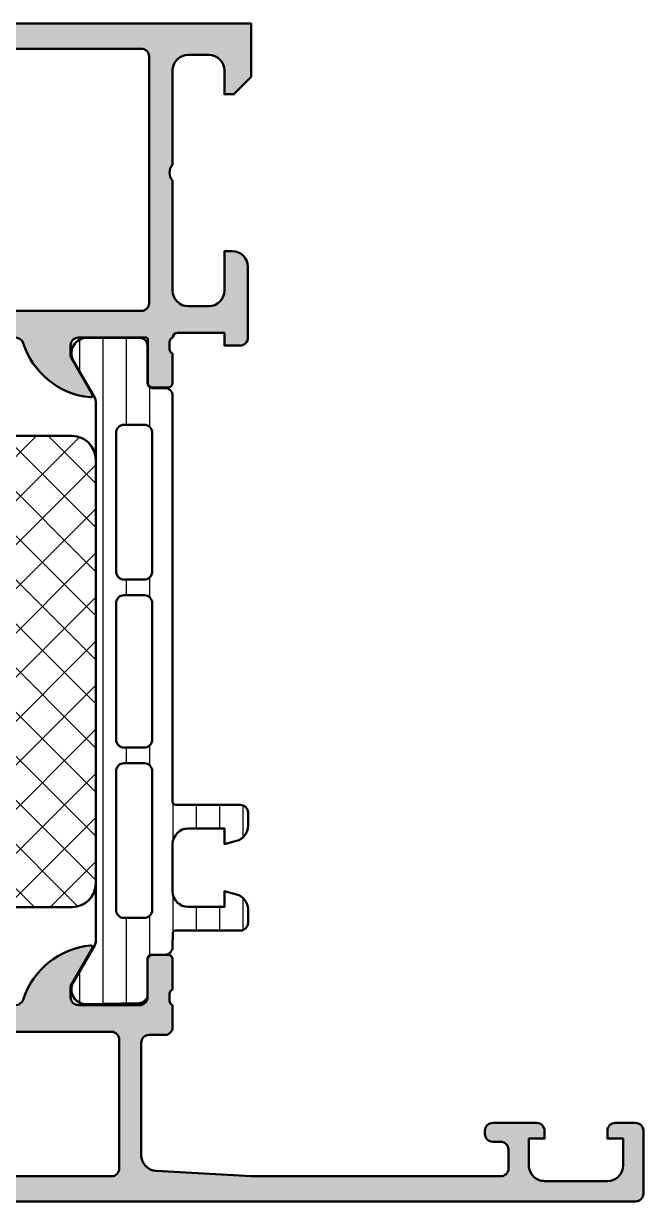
# Model space of a CAD drawing. Extents: x 0 to 79, y 0 to 75.
# Drawn here: x 39.5 to 79, y 0 to 75 of the extents above; entities that cross this region are included whole.
import ezdxf

# ---------------------------------------------------------------- set-up
doc = ezdxf.new("R2010")
doc.units = 0
for name, color, linetype, lineweight in [('0S-Alu contour', 7, 'Continuous', 50), ('0S-Alu hatch', 252, 'Continuous', 25), ('0S-Plastic contour', 254, 'Continuous', 50), ('0S-Plastic hatch', 253, 'Continuous', 25), ('0S-PT contour', 91, 'Continuous', 50), ('0S-PT hatch', 103, 'Continuous', 25)]:
    doc.layers.add(name, color=color, linetype=linetype, lineweight=lineweight)

# ---------------------------------------------------------------- blocks, each defined once
blk = doc.blocks.new('345170__5F35B70B_0667_47FD_BEF5_B1E6BDFEFADC_')
at = {"layer": '0S-Alu hatch'}
h = blk.add_hatch(color=256, dxfattribs=at)
edge = h.paths.add_edge_path()
edge.add_line((0.0001269531203363, 75), (0.0001269531203505, 71.59999843788685))
edge.add_line((0.0001269531203505, 71.59999843788685), (1.100102539057829, 70.50000020218431))
edge.add_line((1.100102539057829, 70.50000020218431), (1.700108642573447, 70.50000020218431))
edge.add_line((1.700108642573447, 70.50000020218431), (1.700108642573468, 72.30001064491807))
edge.add_ellipse((2.700165610724243, 72.2999536767673), major_axis=(-1.000056969773368, 0), ratio=1, start_angle=270.0032638486672, end_angle=359.996736151318, ccw=False)
edge.add_line((2.700108642573468, 73.30001064491807), (4.000096435542197, 73.30001064491807))
edge.add_ellipse((4.000090366399492, 72.30000457577536), major_axis=(-1.00000606916113, 0), ratio=1, start_angle=180.0003477333174, end_angle=269.9996522658482, ccw=False)
edge.add_line((5.000096435542211, 72.30001064490351), (5.000096435542211, 65.99999972534715))
edge.add_ellipse((4.475120643209768, 65.49999972534715), major_axis=(-0.7249824705019261, 0), ratio=1, start_angle=136.3958616163861, end_angle=223.604138383614, ccw=False)
edge.add_line((5.000096435542211, 64.99999972534715), (5.000096435542211, 57.99999972534715))
edge.add_ellipse((4.000127506904687, 57.99996865398467), major_axis=(-0.999968929120253, 0), ratio=1, start_angle=89.99821968675059, end_angle=180.0017803131609, ccw=False)
edge.add_line((4.000096435542218, 56.99999972534715), (2.700108642573475, 56.99999972534715))
edge.add_ellipse((2.70012846572133, 58.00001954849501), major_axis=(-1.000019823344334, 0), ratio=1, start_angle=0.0011357599706229848, end_angle=89.9988642398057, ccw=False)
edge.add_line((1.700108642573468, 57.99999972535106), (1.700108642573439, 60.49999972534715))
edge.add_line((1.700108642573439, 60.49999972534715), (1.200108642573461, 60.49999972534715))
edge.add_arc((1.200143008141992, 59.49996535977862), 1.000034366159006, 90.0019689343731, 179.9980310656152)
edge.add_line((0.2001086425734615, 59.49999972534736), (0.2001086425734613, 55.00031568830967))
edge.add_ellipse((0.1212721960304302, 54.73279509631656), major_axis=(-0.2788950563274173, 0), ratio=1, start_angle=178.8354106259059, end_angle=253.5801235805095, ccw=False)
edge.add_line((0.4001096425734618, 54.72712668831821), (0.4001096425734687, 54.2735326883182))
edge.add_ellipse((0.1212415469302748, 54.26787202884114), major_axis=(-0.2789255417371753, 0), ratio=1, start_angle=106.424594555357, end_angle=181.1628700728862, ccw=False)
edge.add_line((0.2001086425734612, 54.00032868831818), (0.2001086425734542, 52.1203176883097))
edge.add_arc((0.5001086425734727, 52.1203176883097), 0.3000000000000185, 180, 270.0000000000013)
edge.add_line((0.5001086425734796, 51.82031768830968), (1.480082961616254, 51.82031768830967))
edge.add_arc((1.480082961616247, 52.12031768830968), 0.3000000000000043, 270.0000000000013, 360)
edge.add_line((1.780082961616251, 52.12031768830968), (1.780082961616258, 54.88031568830966))
edge.add_ellipse((1.900082961616354, 54.88031568830967), major_axis=(-0.1200000000000962, 0), ratio=1, start_angle=268.4287599267487, end_angle=360, ccw=False)
edge.add_line((1.903373346678463, 55.00027056885301), (6.200126953120339, 55.00027056885301))
edge.add_ellipse((6.200126953120339, 54.500270568853), major_axis=(-0.5000000000000142, 0), ratio=1, start_angle=180, end_angle=270, ccw=False)
edge.add_line((6.700126953120353, 54.500270568853), (6.700126953120353, 53.80027056885305))
edge.add_line((6.700126953120353, 53.80027056885305), (5.318631495497989, 51.40745024582546))
edge.add_arc((5.438246737768658, 51.33839035350131), 0.1381197846483011, 150.0000000000017, 275.6225775507893)
edge.add_arc((4.961903711946533, 56.17687943070078), 4.999999999999966, 275.6225775507937, 342.2515836439298)
edge.add_ellipse((10.20012695312034, 54.50027056885297), major_axis=(-0.5000000000000349, 0), ratio=1, start_angle=269.9999999999996, end_angle=342.251583643931, ccw=False)
edge.add_line((10.20012695312034, 55.00027056885301), (39.00012695312035, 55.00027056885301))
edge.add_ellipse((39.00012695312029, 54.50027056885305), major_axis=(-0.4999999999999574, 0), ratio=1, start_angle=197.7484163560633, end_angle=269.99999999999267, ccw=False)
edge.add_arc((44.23835019429408, 56.17687943070087), 5.000000000000039, 197.7484163560708, 264.3774224492072)
edge.add_arc((43.76200716847204, 51.33839035350131), 0.1381197846482958, 264.3774224492077, 389.9999999999997)
edge.add_line((43.88162241074271, 51.40745024582546), (42.50012695312034, 53.80027056885301))
edge.add_line((42.50012695312034, 53.80027056885301), (42.50012695312034, 54.50027056885301))
edge.add_ellipse((43.00012695312033, 54.50027056885302), major_axis=(-0.4999999999999929, 0), ratio=1, start_angle=269.9999999999992, end_angle=360, ccw=False)
edge.add_line((43.00012695312034, 55.00027056885301), (47.30015263407755, 55.00027056885301))
edge.add_ellipse((47.30015263407754, 54.880270568853), major_axis=(-0.1200000000000116, 0), ratio=1, start_angle=180, end_angle=269.9999999999966, ccw=False)
edge.add_line((47.42015263407755, 54.880270568853), (47.42015263407755, 52.12027256885301))
edge.add_arc((47.72015263407755, 52.12027256885301), 0.3000000000000043, 180, 270)
edge.add_line((47.72015263407755, 51.82027256885301), (48.70012695312033, 51.82027256885301))
edge.add_arc((48.70012695312033, 52.12027256885301), 0.3000000000000025, 270, 360)
edge.add_line((49.00012695312033, 52.12027256885301), (49.00012695312034, 54.00028356886153))
edge.add_ellipse((49.07899404876352, 54.26782690938448), major_axis=(-0.2789255417371599, 0), ratio=1, start_angle=-1.1628700728853119, end_angle=73.57540544464422, ccw=False)
edge.add_line((48.80012595312035, 54.27348756886153), (48.80012595312035, 54.72708156886152))
edge.add_ellipse((49.07896339966338, 54.73274997685989), major_axis=(-0.2788950563274307, 0), ratio=1, start_angle=-76.16822591553199, end_angle=1.16458937409692, ccw=False)
edge.add_ellipse((49.31226625518199, 54.99999514771051), major_axis=(-0.2999999999999332, 0), ratio=1, start_angle=270, end_angle=359.31960722826614, ccw=False)
edge.add_line((49.31226625518199, 55.29999514771044), (52.29998778819572, 55.29999514771044))
edge.add_line((52.29998778819572, 55.29999514771044), (52.29998778819572, 54.49999972534715))
edge.add_line((52.29998778819572, 54.49999972534715), (53.29998778819572, 54.50000735474168))
edge.add_arc((53.30001852881638, 54.99997661371016), 0.4999692599135238, 269.9964771677667, 360.0026485613531)
edge.add_line((53.79998778819572, 54.99999972534718), (53.80004882335197, 59.49999972534715))
edge.add_arc((52.79996135278302, 59.49991225477821), 1.000087474394154, 0.0050112561101264, 89.99498874391819)
edge.add_line((52.80004882335197, 60.49999972534715), (52.30004882335197, 60.49999972534715))
edge.add_line((52.30004882335197, 60.49999972534715), (52.30004882335197, 57.99999972534715))
edge.add_ellipse((51.29996142587891, 58.00008712280979), major_axis=(-1.000087401291883, 0), ratio=1, start_angle=90.00501389832078, end_angle=179.9949929319336, ccw=False)
edge.add_line((51.30004894256126, 56.99999972534715), (50.00000011443626, 56.99999972534715))
edge.add_ellipse((50.00005891216521, 58.0000585230761), major_axis=(-1.000058799457439, 0), ratio=1, start_angle=0.0033686637580103707, end_angle=89.9966313363596, ccw=False)
edge.add_line((49.00000011443626, 57.99999972534511), (49.00000011443626, 64.99999972534715))
edge.add_ellipse((49.52483945475461, 65.49999972534715), major_axis=(-0.7248836686985038, 0), ratio=1, start_angle=-43.61157673631379, end_angle=43.61157673631379, ccw=False)
edge.add_line((49.00000011443626, 65.99999972534715), (49.00000011443626, 72.00043483925401))
edge.add_ellipse((50.0000549231245, 72.00038766034935), major_axis=(-1.000054809801103, 0), ratio=1, start_angle=270.0031401344082, end_angle=359.997296995918, ccw=False)
edge.add_line((50.00000011443626, 73.00044246864854), (51.30004894256126, 73.00044246864854))
edge.add_ellipse((51.29996249694562, 72.00035614156475), major_axis=(-1.000086330819892, 0), ratio=1, start_angle=180.0053828449331, end_angle=269.995047458617, ccw=False)
edge.add_line((52.30004882335197, 72.00045009804248), (52.30004882335197, 70.49999257278978))
edge.add_line((52.30004882335197, 70.49999257278978), (52.90002440928947, 70.49999257278978))
edge.add_line((52.90002440928947, 70.49999257278978), (54, 71.5999679203087))
edge.add_line((54, 71.5999679203087), (54, 75))
edge.add_line((54, 75), (0.0001269531203363, 75))
edge = h.paths.add_edge_path()
edge.add_ellipse((7.000114435198888, 72.89999111938249), major_axis=(-0.5000027408751212, 0), ratio=1, start_angle=270.0003140785705, end_angle=359.99968592151924, ccw=False)
edge.add_line((7.00011169433128, 73.3999938602501), (46.99998485564719, 73.3999938602501))
edge.add_ellipse((46.99998211477959, 72.89999111938249), major_axis=(-0.5000027408751199, 0), ratio=1, start_angle=180.0003140784808, end_angle=269.99968592142943, ccw=False)
edge.add_line((47.49998485564719, 72.8999938602501), (47.49998485564719, 57.19999667359012))
edge.add_ellipse((46.99998211477959, 57.19999941445695), major_axis=(-0.5000027408751199, 0), ratio=1, start_angle=90.00031407857063, end_angle=179.9996859215194, ccw=False)
edge.add_line((46.99998485564719, 56.69999667358934), (7.000111694331273, 56.69999667358933))
edge.add_ellipse((7.000114435198888, 57.19999941445694), major_axis=(-0.5000027408751199, 0), ratio=1, start_angle=0.00031407848081244083, end_angle=89.99968592142858, ccw=False)
edge.add_line((6.50011169433128, 57.19999667358933), (6.500111694331279, 72.89999386024931))
at = {"layer": '0S-Alu contour', "color": 7}
for points in [[(0.0001269531203363, 75), (0.0001269531203505, 71.59999843788685), (1.100102539057829, 70.50000020218431), (1.700108642573447, 70.50000020218431), (1.700108642573468, 72.30001064491807)], [(52.30004882335197, 72.00045009804248), (52.30004882335197, 70.49999257278978), (52.90002440928947, 70.49999257278978), (54, 71.5999679203087), (54, 75), (0.0001269531203363, 75)], [(2.700108642573468, 73.30001064491807), (4.000096435542197, 73.30001064491807)], [(6.50011169433128, 57.19999667358933), (6.500111694331279, 72.89999386024931)], [(7.00011169433128, 73.3999938602501), (46.99998485564719, 73.3999938602501)], [(47.49998485564719, 72.8999938602501), (47.49998485564719, 57.19999667359012)], [(50.00000011443626, 73.00044246864854), (51.30004894256126, 73.00044246864854)], [(5.000096435542211, 72.30001064490351), (5.000096435542211, 65.99999972534715)], [(49.00000011443626, 65.99999972534715), (49.00000011443626, 72.00043483925401)], [(5.000096435542211, 64.99999972534715), (5.000096435542211, 57.99999972534715)], [(49.00000011443626, 57.99999972534511), (49.00000011443626, 64.99999972534715)], [(1.700108642573468, 57.99999972535106), (1.700108642573439, 60.49999972534715), (1.200108642573461, 60.49999972534715)], [(52.80004882335197, 60.49999972534715), (52.30004882335197, 60.49999972534715), (52.30004882335197, 57.99999972534715)], [(0.2001086425734615, 59.49999972534736), (0.2001086425734613, 55.00031568830967)], [(53.79998778819572, 54.99999972534718), (53.80004882335197, 59.49999972534715)], [(4.000096435542218, 56.99999972534715), (2.700108642573475, 56.99999972534715)], [(46.99998485564719, 56.69999667358934), (7.000111694331273, 56.69999667358933)], [(51.30004894256126, 56.99999972534715), (50.00000011443626, 56.99999972534715)], [(1.780082961616251, 52.12031768830968), (1.780082961616258, 54.88031568830966)], [(1.903373346678463, 55.00027056885301), (6.200126953120339, 55.00027056885301)], [(10.20012695312034, 55.00027056885301), (39.00012695312035, 55.00027056885301)], [(43.00012695312034, 55.00027056885301), (47.30015263407755, 55.00027056885301)], [(47.42015263407755, 54.880270568853), (47.42015263407755, 52.12027256885301)], [(49.31226625518199, 55.29999514771044), (52.29998778819572, 55.29999514771044), (52.29998778819572, 54.49999972534715), (53.29998778819572, 54.50000735474168)], [(0.2001086425734612, 54.00032868831818), (0.2001086425734542, 52.1203176883097)], [(0.4001096425734618, 54.72712668831821), (0.4001096425734687, 54.2735326883182)], [(6.700126953120353, 54.500270568853), (6.700126953120353, 53.80027056885305), (5.318631495497989, 51.40745024582546)], [(43.88162241074271, 51.40745024582546), (42.50012695312034, 53.80027056885301), (42.50012695312034, 54.50027056885301)], [(48.80012595312035, 54.27348756886153), (48.80012595312035, 54.72708156886152)], [(49.00012695312033, 52.12027256885301), (49.00012695312034, 54.00028356886153)], [(0.5001086425734796, 51.82031768830968), (1.480082961616254, 51.82031768830967)], [(47.72015263407755, 51.82027256885301), (48.70012695312033, 51.82027256885301)]]:
    blk.add_lwpolyline(points, dxfattribs=at)
at = {"layer": '0S-Alu contour', "color": 7, "extrusion": (0, 0, -1)}
for centre, radius, start, end in [((-2.700165610724243, 72.2999536767673), 1.000056969773368, 0.0032638486820021, 89.99673615133284), ((-4.000090366399492, 72.30000457577536), 1.00000606916113, 90.0003477341518, 179.9996522666826), ((-7.000114435198888, 72.89999111938249), 0.5000027408751212, 0.0003140784807261, 89.99968592142947), ((-46.99998211477959, 72.89999111938249), 0.5000027408751199, 90.00031407857054, 179.9996859215192), ((-50.0000549231245, 72.00038766034935), 1.000054809801103, 0.0027030040819815, 89.99685986559176), ((-51.29996249694562, 72.00035614156475), 1.000086330819892, 90.004952541383, 179.9946171550669), ((-4.475120643209768, 65.49999972534715), 0.7249824705019261, 136.395861616386, 223.6041383836139), ((-49.52483945475461, 65.49999972534715), 0.7248836686985038, 316.3884232636862, 43.61157673631377), ((-2.70012846572133, 58.00001954849501), 1.000019823344334, 270.0011357601943, 359.9988642400294), ((-4.000127506904687, 57.99996865398467), 0.999968929120253, 179.9982196868391, 270.0017803132494), ((-50.00005891216521, 58.0000585230761), 1.000058799457439, 270.0033686636404, 359.996631336242), ((-51.29996142587891, 58.00008712280979), 1.000087401291883, 180.0050070680665, 269.9949861016792), ((-7.000114435198888, 57.19999941445694), 0.5000027408751199, 270.0003140785714, 359.9996859215192), ((-46.99998211477959, 57.19999941445695), 0.5000027408751199, 180.0003140784807, 269.9996859214294), ((-0.1212721960304302, 54.73279509631656), 0.2788950563274173, 106.4198764194905, 181.1645893740941), ((-1.900082961616354, 54.88031568830967), 0.1200000000000962, 0, 91.5712400732513), ((-6.200126953120339, 54.500270568853), 0.5000000000000142, 90, 180), ((-10.20012695312034, 54.50027056885297), 0.5000000000000349, 17.74841635606901, 90.0000000000004), ((-39.00012695312029, 54.50027056885305), 0.4999999999999574, 90.00000000000733, 162.2515836439367), ((-43.00012695312033, 54.50027056885302), 0.4999999999999929, 0, 90.00000000000081), ((-47.30015263407754, 54.880270568853), 0.1200000000000116, 90.0000000000034, 180), ((-49.07896339966338, 54.73274997685989), 0.2788950563274307, 358.8354106259031, 76.16822591553203), ((-49.31226625518199, 54.99999514771051), 0.2999999999999332, 0.6803927717338718, 90), ((-0.1212415469302748, 54.26787202884114), 0.2789255417371753, 178.8371299271138, 253.575405444643), ((-49.07899404876352, 54.26782690938448), 0.2789255417371599, 286.4245945553559, 1.162870072885284)]:
    blk.add_arc(centre, radius, start, end, dxfattribs=at)
at = {"layer": '0S-Alu contour', "color": 7}
for centre, radius, start, end in [((1.200143008141992, 59.49996535977862), 1.000034366159006, 90.0019689343731, 179.9980310656152), ((52.79996135278302, 59.49991225477821), 1.000087474394154, 0.0050112561101264, 89.99498874391819), ((53.30001852881638, 54.99997661371016), 0.4999692599135238, 269.9964771677667, 0.0026485613531484), ((4.961903711946533, 56.17687943070078), 4.999999999999966, 275.6225775507937, 342.2515836439298), ((44.23835019429408, 56.17687943070087), 5.000000000000039, 197.7484163560708, 264.3774224492072), ((0.5001086425734727, 52.1203176883097), 0.3000000000000185, 180, 270.0000000000013), ((1.480082961616247, 52.12031768830968), 0.3000000000000043, 270.0000000000013, 0), ((47.72015263407755, 52.12027256885301), 0.3000000000000043, 180, 270), ((48.70012695312033, 52.12027256885301), 0.3000000000000025, 270, 0), ((5.438246737768658, 51.33839035350131), 0.1381197846483011, 150.0000000000017, 275.6225775507893), ((43.76200716847204, 51.33839035350131), 0.1381197846482958, 264.3774224492077, 29.9999999999997)]:
    blk.add_arc(centre, radius, start, end, dxfattribs=at)
blk = doc.blocks.new('284033__97E540C5_6802_474B_8948_9D973C2672B6___63CF3166_F612_496F_96FA_63515935B9DC_')
at = {"layer": '0S-Plastic hatch'}
h = blk.add_hatch(dxfattribs=at)
h.set_pattern_fill('ANSI31', color=256, scale=0.4680000000000001, angle=45, style=0)
h.set_pattern_definition([(90, (0, 0), (-1.4859, 0), [])])
edge = h.paths.add_edge_path()
edge.add_line((49, 51.29262339778484), (49.000022921558, 25.45125658823265))
edge.add_arc((49.20416178718003, 25.45537538707201), 0.2041804127758795, 181.1558689438178, 269.5149389342805)
edge.add_line((49.20243323428476, 25.25120229122876), (53.30243323427304, 25.25120229122876))
edge.add_ellipse((53.30243323427303, 24.7512022912288), major_axis=(-0.4999999999999539, 0), ratio=1, start_angle=180, end_angle=269.9999999999992, ccw=False)
edge.add_line((53.802433234273, 24.75120229122881), (53.80243323427299, 23.92045306784114))
edge.add_ellipse((52.80243323427292, 23.92045306784117), major_axis=(-1.000000000000063, 0), ratio=1, start_angle=105.00000000108221, end_angle=180, ccw=False)
edge.add_line((53.06125227939371, 22.95452724155692), (52.30243323427305, 22.75120229122875))
edge.add_line((52.30243323427305, 22.75120229122875), (52.30243323427306, 23.75120229122876))
edge.add_line((52.30243323427306, 23.75120229122876), (50.00243323428463, 23.75120229122875))
edge.add_arc((50.00414226812572, 22.74707631855116), 1.004127427074073, 90.09751797508503, 179.770140321516)
edge.add_line((49.000022921558, 22.7511046743983), (49.000022921558, 19.75122632025461))
edge.add_arc((50.00414248000591, 19.75532877543039), 1.004127938958019, 180.2340877213157, 269.9024699846797)
edge.add_line((50.0024332342847, 18.75120229122875), (52.30243323427305, 18.75120229122875))
edge.add_line((52.30243323427305, 18.75120229122875), (52.30243323427316, 19.75120229122869))
edge.add_line((52.30243323427316, 19.75120229122869), (53.06125227939372, 19.54787734087044))
edge.add_ellipse((52.80243323427313, 18.58195151458678), major_axis=(-0.9999999999994544, 0), ratio=1, start_angle=180, end_angle=254.99999999891992, ccw=False)
edge.add_line((53.80243323427259, 18.5819515145868), (53.80243323427305, 17.75120229122874))
edge.add_ellipse((53.30243323427304, 17.75120229122875), major_axis=(-0.5000000000000071, 0), ratio=1, start_angle=90, end_angle=180, ccw=False)
edge.add_line((53.30243323427304, 17.25120229122875), (49.20243323428469, 17.25120229122875))
edge.add_arc((49.20243323428469, 17.05120229122876), 0.1999999999999871, 90, 180)
edge.add_line((49.00243323428469, 17.05120229122876), (49.00111268929475, 16.21013004610088))
edge.add_ellipse((48.50111536862897, 16.21010925689817), major_axis=(-0.4999973210979703, 0), ratio=1, start_angle=90.00176831586009, end_angle=180.0023822800019, ccw=False)
edge.add_line((48.50113080001328, 15.71011193603833), (47.69079946719837, 15.71008330962012))
edge.add_arc((47.69081033343269, 15.41008330981691), 0.2999999999999955, 90.00207529788617, 180.0020752978985)
edge.add_line((47.39081033362949, 15.4100724435826), (47.39122921384228, 13.0100740742441))
edge.add_ellipse((46.77468834033707, 13.29207514140217), major_axis=(-0.6779728981167727, 0), ratio=1, start_angle=99.89975093414739, end_angle=155.42100677721, ccw=False)
edge.add_line((46.89124870744703, 12.62419720989069), (43.41470721164118, 12.55618344687676))
edge.add_ellipse((43.50144469630946, 13.50372377475958), major_axis=(-0.9515020043125892, 0), ratio=1, start_angle=-34.33196514526679, end_angle=84.76974241113601, ccw=False)
edge.add_line((42.71570977789662, 14.04035838247478), (44.03409677568366, 16.32406298372988))
edge.add_arc((43.601075004043, 16.57404727380666), 0.5000000000000067, 330.0020786985385, 360.0020153930485)
edge.add_line((44.10107500373368, 16.57406486142848), (44.0999886913026, 50.92833361702789))
edge.add_arc((43.59998869164975, 50.92831498386868), 0.5000000000000502, 0.0021352027151592, 30.00207189722995)
edge.add_line((44.03299235290179, 51.17833064206307), (42.71443992344539, 53.46193973131244))
edge.add_ellipse((43.55567298966563, 54.00260512706297), major_axis=(-0.9999960709244737, 0), ratio=1, start_angle=-81.8163166502149, end_angle=32.729091397726904, ccw=False)
edge.add_line((43.41332648878386, 54.99241804653367), (46.88986798458969, 54.99254469399776))
edge.add_ellipse((46.8898887344596, 54.49254871698272), major_axis=(-0.4999959774455932, 0), ratio=1, start_angle=180.0017728167249, end_angle=270.00237777907205, ccw=False)
edge.add_line((47.38988471166584, 54.49256418760249), (47.38963969108502, 52.09256579421701))
edge.add_arc((47.68963969088822, 52.09257666045132), 0.2999999999999975, 180.0020752978985, 270.0020752978848)
edge.add_line((47.68965055712254, 51.79257666064812), (48.49998188993747, 51.79260528706632))
edge.add_ellipse((48.50000267914015, 51.29260796640053), major_axis=(-0.4999973210979845, 0), ratio=1, start_angle=180.0017683158931, end_angle=270.0023822799104, ccw=False)
edge = h.paths.add_edge_path()
edge.add_line((47.70055130142632, 40.10119604587006), (47.70055130142632, 48.95118994235432))
edge.add_arc((47.20055129933869, 48.9511899405362), 0.5000000020876283, 0, 90.00189910261706)
edge.add_line((47.20053472654187, 49.45118994234917), (45.90054062027396, 49.45118994234917))
edge.add_arc((45.90053698091734, 48.95119358170581), 0.4999963606566095, 89.99958295741548, 180.0004170428646)
edge.add_line((45.40054062027397, 48.95118994234918), (45.40054062027397, 40.10119604586487))
edge.add_arc((45.90053698091724, 40.10119240650811), 0.4999963606565056, 179.9995829571354, 270.0004170425959)
edge.add_line((45.90054062027395, 39.60119604586486), (47.2005347265867, 39.60119604586487))
edge.add_arc((47.20055129926902, 40.10119604774752), 0.5000000021573056, 269.9981009105036, 360)
edge = h.paths.add_edge_path()
edge.add_line((47.70055130141594, 29.40118994305284), (47.70055130141595, 38.10119604656853))
edge.add_arc((47.20055130141594, 38.10119604656332), 0.5000000000000053, 0, 90.00000000119365)
edge.add_line((47.20055130140553, 38.60119604656333), (45.9005406202532, 38.60119604656332))
edge.add_arc((45.9005406202636, 38.1011960465633), 0.5000000000000134, 90.00000000119202, 180)
edge.add_line((45.40054062026359, 38.10119604656852), (45.40054062026359, 29.40118994305284))
edge.add_arc((45.90054062026359, 29.40118994304764), 0.4999999999999938, 180, 269.9999999999992)
edge.add_line((45.90054062026358, 28.90118994304764), (47.20055130141594, 28.90118994304764))
edge.add_arc((47.20055130141594, 29.40118994304764), 0.4999999999999982, 270, 360)
edge = h.paths.add_edge_path()
edge.add_line((47.70055130141593, 18.55118078777944), (47.70055130141593, 27.40118994305278))
edge.add_arc((47.20055129932831, 27.40118994123468), 0.5000000020876203, 0, 90.00189910261543)
edge.add_line((47.20053472653151, 27.90118994304764), (45.9005406202636, 27.90118994304764))
edge.add_arc((45.90053698090692, 27.40119358240431), 0.4999963606565686, 89.99958295740896, 180.0004170428646)
edge.add_line((45.40054062026359, 27.40118994304764), (45.40054062026359, 18.55121130535756))
edge.add_arc((45.90055587905265, 18.55121130535237), 0.500015258789055, 180, 270.0000000000008)
edge.add_line((45.90055587905266, 18.05119604656332), (47.20056656020501, 18.05119604656331))
edge.add_arc((47.20056656020501, 18.55118078777424), 0.4999847412109292, 270, 360)
at = {"layer": '0S-Alu contour', "color": 7}
for points in [[(45.40054062027397, 48.95118994234918), (45.40054062027397, 40.10119604586487)], [(47.20053472654187, 49.45118994234917), (45.90054062027396, 49.45118994234917)], [(47.70055130142632, 40.10119604587006), (47.70055130142632, 48.95118994235432)], [(45.90054062027395, 39.60119604586486), (47.2005347265867, 39.60119604586487)], [(47.20055130140553, 38.60119604656333), (45.9005406202532, 38.60119604656332)], [(45.40054062026359, 38.10119604656852), (45.40054062026359, 29.40118994305284)], [(47.70055130141594, 29.40118994305284), (47.70055130141595, 38.10119604656853)], [(45.90054062026358, 28.90118994304764), (47.20055130141594, 28.90118994304764)], [(47.20053472653151, 27.90118994304764), (45.9005406202636, 27.90118994304764)], [(45.40054062026359, 27.40118994304764), (45.40054062026359, 18.55121130535756)], [(47.70055130141593, 18.55118078777944), (47.70055130141593, 27.40118994305278)], [(45.90055587905266, 18.05119604656332), (47.20056656020501, 18.05119604656331)]]:
    blk.add_lwpolyline(points, dxfattribs=at)
for centre, radius, start, end in [((45.90053698091734, 48.95119358170581), 0.4999963606566095, 89.99958295741548, 180.0004170428646), ((47.20055129933869, 48.9511899405362), 0.5000000020876283, 0, 90.00189910261706), ((45.90053698091724, 40.10119240650811), 0.4999963606565056, 179.9995829571354, 270.0004170425959), ((47.20055129926902, 40.10119604774752), 0.5000000021573056, 269.9981009105036, 0), ((45.9005406202636, 38.1011960465633), 0.5000000000000134, 90.00000000119202, 180), ((47.20055130141594, 38.10119604656332), 0.5000000000000053, 0, 90.00000000119365), ((45.90054062026359, 29.40118994304764), 0.4999999999999938, 180, 269.9999999999992), ((47.20055130141594, 29.40118994304764), 0.4999999999999982, 270, 0), ((45.90053698090692, 27.40119358240431), 0.4999963606565686, 89.99958295740896, 180.0004170428646), ((47.20055129932831, 27.40118994123468), 0.5000000020876203, 0, 90.00189910261543), ((45.90055587905265, 18.55121130535237), 0.500015258789055, 180, 270.0000000000008), ((47.20056656020501, 18.55118078777424), 0.4999847412109292, 270, 0)]:
    blk.add_arc(centre, radius, start, end, dxfattribs=at)
at = {"layer": '0S-Plastic contour', "color": 7}
for points in [[(43.41332648878386, 54.99241804653367), (46.88986798458969, 54.99254469399776)], [(47.38988471166584, 54.49256418760249), (47.38963969108502, 52.09256579421701)], [(44.03299235290179, 51.17833064206307), (42.71443992344539, 53.46193973131244)], [(47.68965055712254, 51.79257666064812), (48.49998188993747, 51.79260528706632)], [(49, 51.29262339778484), (49.000022921558, 25.45125658823265)], [(44.10107500373368, 16.57406486142848), (44.0999886913026, 50.92833361702788)], [(49.20243323428476, 25.25120229122876), (53.30243323427304, 25.25120229122876)], [(53.802433234273, 24.75120229122881), (53.80243323427299, 23.92045306784114)], [(53.06125227939371, 22.95452724155692), (52.30243323427305, 22.75120229122875), (52.30243323427306, 23.75120229122876), (50.00243323428463, 23.75120229122875)], [(49.000022921558, 22.7511046743983), (49.000022921558, 19.75122632025461)], [(50.0024332342847, 18.75120229122875), (52.30243323427305, 18.75120229122875), (52.30243323427316, 19.75120229122869), (53.06125227939372, 19.54787734087044)], [(53.80243323427259, 18.5819515145868), (53.80243323427305, 17.75120229122874)], [(53.30243323427304, 17.25120229122875), (49.20243323428469, 17.25120229122875)], [(49.00243323428469, 17.05120229122876), (49.00111268929475, 16.21013004610088)], [(42.71570977789662, 14.04035838247478), (44.03409677568366, 16.32406298372988)], [(47.39081033362949, 15.4100724435826), (47.39122921384228, 13.0100740742441)], [(48.50113080001328, 15.71011193603833), (47.69079946719837, 15.71008330962012)], [(46.89124870744703, 12.62419720989069), (43.41470721164118, 12.55618344687676)]]:
    blk.add_lwpolyline(points, dxfattribs=at)
at = {"layer": '0S-Plastic contour', "color": 7, "extrusion": (0, 0, -1)}
for centre, radius, start, end in [((-43.55567298966563, 54.00260512706297), 0.9999960709244737, 327.2709086022731, 81.816316650215), ((-46.8898887344596, 54.49254871698272), 0.4999959774455932, 89.99762222092792, 179.9982271832751), ((-48.50000267914015, 51.29260796640053), 0.4999973210979846, 89.9976177200896, 179.9982316841069), ((-53.30243323427303, 24.7512022912288), 0.4999999999999539, 90.00000000000081, 180), ((-52.80243323427292, 23.92045306784117), 1.000000000000063, 180, 254.9999999989178), ((-52.80243323427313, 18.58195151458678), 0.9999999999994544, 105.0000000010801, 180), ((-53.30243323427304, 17.75120229122875), 0.5000000000000071, 180, 270), ((-48.50111536862897, 16.21010925689817), 0.4999973210979704, 179.9976177199981, 269.9982316841399), ((-43.50144469630946, 13.50372377475958), 0.9515020043125892, 275.2302575888641, 34.33196514526676), ((-46.77468834033707, 13.29207514140217), 0.6779728981167727, 204.57899322279, 260.1002490658526)]:
    blk.add_arc(centre, radius, start, end, dxfattribs=at)
at = {"layer": '0S-Plastic contour', "color": 7}
for centre, radius, start, end in [((47.68963969088822, 52.09257666045132), 0.2999999999999975, 180.0020752978985, 270.0020752978848), ((43.59998869164975, 50.92831498386868), 0.5000000000000502, 0.0021352027151592, 30.00207189722995), ((49.20416178718003, 25.45537538707201), 0.2041804127758795, 181.1558689438178, 269.5149389342805), ((50.00414226812572, 22.74707631855116), 1.004127427074073, 90.09751797508503, 179.770140321516), ((50.00414248000591, 19.75532877543039), 1.004127938958019, 180.2340877213157, 269.9024699846797), ((49.20243323428469, 17.05120229122876), 0.1999999999999871, 90, 180), ((43.601075004043, 16.57404727380666), 0.5000000000000067, 330.0020786985385, 0.0020153930485069), ((47.69081033343269, 15.41008330981691), 0.2999999999999955, 90.00207529788617, 180.0020752978985)]:
    blk.add_arc(centre, radius, start, end, dxfattribs=at)
blk = doc.blocks.new('382170__09774F14_1E1D_4B96_9887_7A3020D29388_')
at = {"layer": '0S-PT hatch'}
h = blk.add_hatch(dxfattribs=at)
h.set_pattern_fill('ANSI37', color=256, scale=0.625, angle=90, style=0)
h.set_pattern_definition([(135, (0, 0), (-1.403165018917055, -1.403165018917055), []), (225, (0, 0), (1.403165018917055, -1.403165018917055), [])])
edge = h.paths.add_edge_path()
edge.add_arc((21.59594496143427, 47.24119923922818), 1.5, 90, 180)
edge.add_line((20.09594496143427, 47.24119923922818), (20.09594496143427, 20.24119923922818))
edge.add_arc((21.59594496143427, 20.24119923922818), 1.5, 180, 270)
edge.add_line((21.59594496143427, 18.74119923922818), (42.59594496143427, 18.74119923922818))
edge.add_arc((42.59594496143427, 20.24119923922818), 1.5, 270, 360)
edge.add_line((44.09594496143427, 20.24119923922818), (44.09594496143427, 47.24119923922818))
edge.add_arc((42.59594496143427, 47.24119923922818), 1.5, 0, 90)
edge.add_line((42.59594496143427, 48.74119923922818), (21.59594496143427, 48.74119923922818))
at = {"layer": '0S-PT contour', "color": 7}
for points in [[(42.59594496143427, 48.74119923922818), (21.59594496143427, 48.74119923922818)], [(20.09594496143427, 47.24119923922818), (20.09594496143427, 20.24119923922818)], [(44.09594496143427, 20.24119923922818), (44.09594496143427, 47.24119923922818)], [(21.59594496143427, 18.74119923922818), (42.59594496143427, 18.74119923922818)]]:
    blk.add_lwpolyline(points, dxfattribs=at)
for centre, start, end in [((21.59594496143427, 47.24119923922818), 90, 180), ((42.59594496143427, 47.24119923922818), 0, 90), ((21.59594496143427, 20.24119923922818), 180, 270), ((42.59594496143427, 20.24119923922818), 270, 0)]:
    blk.add_arc(centre, 1.5, start, end, dxfattribs=at)
blk = doc.blocks.new('345070__227C07BC_CF05_4713_94C4_52A5FBF9759B_')
at = {"layer": '0S-Alu hatch'}
h = blk.add_hatch(color=256, dxfattribs=at)
edge = h.paths.add_edge_path()
edge.add_line((0.7000122032186474, 10.50000007629569), (6.4999999961874, 10.50000007629569))
edge.add_ellipse((6.500003635544037, 10.00000371565233), major_axis=(-0.4999963606566086, 0), ratio=1, start_angle=179.9995829571355, end_angle=270.0004170425864, ccw=False)
edge.add_line((6.999999996187399, 10.00000007629568), (6.999999996187399, 2.800003128053504))
edge.add_ellipse((5.999980085835257, 2.800022919193989), major_axis=(-1.000019910547982, 0), ratio=1, start_angle=90.0011407564333, end_angle=179.9988660732029, ccw=False)
edge.add_line((5.999999996187398, 1.800003008844214), (2.700012203218647, 1.800003008844214))
edge.add_ellipse((2.699981218687415, 2.799972024316681), major_axis=(-0.999969015952502, 0), ratio=1, start_angle=-0.0017821679763869724, end_angle=90.00177533787718, ccw=False)
edge.add_line((1.700012203218648, 2.800003128053504), (1.700012203218648, 4.500000076295691))
edge.add_line((1.700012203218648, 4.500000076295691), (1.100006099703022, 4.500000076295691))
edge.add_line((1.100006099703022, 4.500000076295691), (0, 3.400001602174598))
edge.add_line((0, 3.400001602174598), (0, 0))
edge.add_line((0, 0), (78.50000238037318, 0))
edge.add_arc((78.500006023538, 0.4999963568350889), 0.4999963568483605, 269.9995825210203, 360.0004159770605)
edge.add_line((79.00000238037319, 0.4999999868887261), (79.00000238037319, 4.500000076295703))
edge.add_arc((78.50000601972987, 4.500003715652357), 0.4999963606565802, 359.9995829571354, 450.0004170425926)
edge.add_line((78.50000238037318, 5.000000076295692), (77.19998406982631, 5.000000076295691))
edge.add_arc((77.19996381488963, 4.500050846642913), 0.4999492300630789, 89.997678719524, 180.0058184440998)
edge.add_line((76.70001458740443, 4.500000076295694), (76.70001458740443, 4.000000076295691))
edge.add_line((76.70001458740443, 4.000000076295691), (77.70001458740443, 4.000000076295691))
edge.add_line((77.70001458740443, 4.000000076295691), (77.70001458740444, 2.300003128053516))
edge.add_ellipse((76.69997136208094, 2.300046234162559), major_axis=(-1.000043226252522, 0), ratio=1, start_angle=90.00247652155429, end_angle=179.9975303089387, ccw=False)
edge.add_line((76.70001458740443, 1.300003008844214), (72.69998406982631, 1.300003008844214))
edge.add_ellipse((72.69996738442696, 2.299955806847219), major_axis=(-0.999952798142213, 0), ratio=1, start_angle=-0.0027114333473718943, end_angle=90.00095604809007, ccw=False)
edge.add_line((71.70001458740443, 2.300003128053505), (71.70001458740443, 4.000000076295691))
edge.add_line((71.70001458740443, 4.000000076295691), (72.70001458740444, 4.000000076295691))
edge.add_line((72.70001458740444, 4.000000076295691), (72.70001458740445, 4.500000076295673))
edge.add_arc((72.19996585163047, 4.4999513405217), 0.5000487381489358, 0.0055841639549441, 89.99441583599162)
edge.add_line((72.20001458740447, 5.000000076295692), (69.39999627685755, 5.000000076295692))
edge.add_arc((69.39998247687289, 4.500013876280351), 0.4999862002057876, 89.99841859459725, 180.0015814054484)
edge.add_line((68.89999627685755, 4.500000076295691), (68.89999627685755, 4.300003128053493))
edge.add_arc((69.3999833952814, 4.299990246477353), 0.4999871185897887, 179.9985238419079, 270.0014761579244)
edge.add_line((69.39999627685755, 3.800003128053504), (69.89999627685755, 3.800003128053504))
edge.add_ellipse((69.89999353598999, 3.300000387185944), major_axis=(-0.5000027408750715, 0), ratio=1, start_angle=180.0003140784808, end_angle=269.9996859214352, ccw=False)
edge.add_line((70.39999627685755, 3.300003128053504), (70.39999627685755, 2.099998550416785))
edge.add_ellipse((69.89999991620283, 2.099994791863094), major_axis=(-0.4999963606688466, 0), ratio=1, start_angle=89.999582958715, end_angle=180.0004307015151, ccw=False)
edge.add_line((69.89999627685755, 1.599998431207495), (54.00000238037318, 1.599998431207495))
edge.add_line((54.00000238037318, 1.599998431207495), (47.94296502685754, 1.946113543512185))
edge.add_ellipse((47.999993171567, 2.944476890856511), major_axis=(-0.999990791262385, 0), ratio=1, start_angle=-0.0006709873298973434, end_angle=86.73072417526743, ccw=False)
edge.add_line((47.00000238037318, 2.944488601686306), (47.00000238037319, 10.09999855041679))
edge.add_ellipse((47.50000238037318, 10.09999855041679), major_axis=(-0.4999999999999929, 0), ratio=1, start_angle=270, end_angle=360, ccw=False)
edge.add_line((47.50000238037318, 10.59999855041678), (48.50000238037319, 10.59999855041678))
edge.add_arc((48.50000238037319, 11.09999855041678), 0.5, 270, 360)
edge.add_line((49.00000238037319, 11.09999855041678), (49.00000238037318, 12.50000007629569))
edge.add_ellipse((49.07894016922398, 12.76760639299944), major_axis=(-0.2790059412421217, 0), ratio=1, start_angle=-1.1474141424462232, end_angle=73.56513725536303, ccw=False)
edge.add_line((48.79999017334193, 12.7731934356707), (48.79999017334194, 13.22677619934256))
edge.add_ellipse((49.07894127682163, 13.23239232303474), major_axis=(-0.2790076324724174, 0), ratio=1, start_angle=-73.56500256153589, end_angle=1.1533803407828032, ccw=False)
edge.add_line((49.00000238037319, 13.50000007629568), (49.00000238037319, 15.39998176574883))
edge.add_arc((48.7000023803732, 15.39998176574881), 0.2999999999999971, 0, 90.00000000000273)
edge.add_line((48.70000238037318, 15.69998176574881), (47.70002679443569, 15.69998176574881))
edge.add_arc((47.70002679443569, 15.3999817657488), 0.3000000000000114, 90, 180)
edge.add_line((47.40002679443568, 15.3999817657488), (47.40002679443569, 13.00000007629569))
edge.add_ellipse((46.89986365254297, 13.00002675651287), major_axis=(-0.5001631426043222, 0), ratio=1, start_angle=88.6615623506886, end_angle=179.9969436695723, ccw=False)
edge.add_line((46.88818083221469, 12.50000007629569), (43.00000238037319, 12.50000007629569))
edge.add_ellipse((43.00000238037319, 13.00000007629571), major_axis=(-0.5000000000000125, 0), ratio=1, start_angle=0, end_angle=90, ccw=False)
edge.add_line((42.50000238037317, 13.0000000762957), (42.50000238037318, 13.70000007629569))
edge.add_line((42.50000238037318, 13.70000007629569), (43.88149783799554, 16.09282039932325))
edge.add_arc((43.76188259572488, 16.1618802916474), 0.1381197846482982, 329.999999999999, 455.6225775507923)
edge.add_arc((44.238225621547, 11.32339121444788), 5.000000000000017, 95.6225775507937, 162.2530022787938)
edge.add_ellipse((39.00027182471046, 12.99977085854629), major_axis=(-0.4996735074858469, 0), ratio=1, start_angle=89.99954845328892, end_angle=162.2530022787937, ccw=False)
edge.add_line((39.00026788679512, 12.50009735107596), (10.20000382154435, 12.50009735107596))
edge.add_ellipse((10.20000382154435, 13.00009735107598), major_axis=(-0.500000000000016, 0), ratio=1, start_angle=17.74870278591368, end_angle=90.0000000000004, ccw=False)
edge.add_arc((4.961788962044827, 11.32346230261775), 4.999999999999998, 17.74870278591233, 84.3774224492062)
edge.add_arc((5.43813198786695, 16.16195137981724), 0.1381197846483012, 84.37742244920685, 209.9999999999988)
edge.add_line((5.318516745596284, 16.0928914874931), (6.700012203218647, 13.70007116446555))
edge.add_line((6.700012203218647, 13.70007116446555), (6.700012203218648, 13.00007116446554))
edge.add_ellipse((6.200012203218649, 13.00007116446554), major_axis=(-0.4999999999999992, 0), ratio=1, start_angle=89.99999999999977, end_angle=180, ccw=False)
edge.add_line((6.200012203218647, 12.50007116446554), (2.314266516400286, 12.50007116446554))
edge.add_ellipse((2.299861007233356, 12.99988942008539), major_axis=(-0.50002580667924, 0), ratio=1, start_angle=0.0030563304276824965, end_angle=91.65089298191953, ccw=False)
edge.add_line((1.799835201265523, 12.99986274719412), (1.799835201265523, 15.39984443664725))
edge.add_arc((1.499835201265521, 15.39984443664724), 0.3000000000000043, 0, 89.99999999999991)
edge.add_line((1.499835201265521, 15.69984443664725), (0.4998596153280248, 15.69984443664725))
edge.add_arc((0.4998596153280236, 15.39984443664725), 0.3000000000000003, 89.99999999999979, 180)
edge.add_line((0.1998596153280232, 15.39984443664725), (0.1998596153280232, 13.49986274719413))
edge.add_ellipse((0.1209207188795761, 13.23225499393319), major_axis=(-0.2790076324724231, 0), ratio=1, start_angle=178.8466196592151, end_angle=253.56500256153362, ccw=False)
edge.add_line((0.3998718223592732, 13.22663887024099), (0.3998718223592732, 12.77305610656912))
edge.add_ellipse((0.1211346354457336, 12.76747332621299), major_axis=(-0.278793089593301, 0), ratio=1, start_angle=106.43486274463291, end_angle=181.1474141424473, ccw=False)
edge.add_line((0.2000122032186482, 12.50007116446554), (0.2000122032186482, 11.00000007629569))
edge.add_arc((0.6999984032339494, 10.99998627631099), 0.499986200205745, 179.9984185945515, 270.0015814054074)
edge = h.paths.add_edge_path()
edge.add_ellipse((8.900012489320941, 2.100006060602026), major_axis=(-0.5, 0), ratio=1, start_angle=0, end_angle=90, ccw=False)
edge.add_line((8.400012489320941, 2.100006060602026), (8.400012489320941, 10.29999549865897))
edge.add_ellipse((8.900012489320941, 10.29999549865897), major_axis=(-0.5, 0), ratio=1, start_angle=269.99999999999983, end_angle=360, ccw=False)
edge.add_line((8.900012489320943, 10.79999549865897), (45.10000848388881, 10.79999549865897))
edge.add_ellipse((45.10000848388881, 10.29999549865897), major_axis=(-0.5, 0), ratio=1, start_angle=180, end_angle=270, ccw=False)
edge.add_line((45.60000848388881, 10.29999549865897), (45.60000848388881, 2.100006060602028))
edge.add_ellipse((45.10000848388881, 2.100006060602024), major_axis=(-0.4999999999999974, 0), ratio=1, start_angle=90.0000000000008, end_angle=180, ccw=False)
edge.add_line((45.10000848388882, 1.600006060602026), (8.900012489320943, 1.600006060602026))
at = {"layer": '0S-Alu contour', "color": 7}
for points in [[(5.318516745596284, 16.0928914874931), (6.700012203218647, 13.70007116446555), (6.700012203218648, 13.00007116446554)], [(42.50000238037317, 13.0000000762957), (42.50000238037318, 13.70000007629569), (43.88149783799554, 16.09282039932325)], [(0.1998596153280232, 15.39984443664725), (0.1998596153280232, 13.49986274719413)], [(1.499835201265521, 15.69984443664725), (0.4998596153280248, 15.69984443664725)], [(1.799835201265523, 12.99986274719412), (1.799835201265523, 15.39984443664725)], [(47.40002679443568, 15.3999817657488), (47.40002679443569, 13.00000007629569)], [(48.70000238037318, 15.69998176574881), (47.70002679443569, 15.69998176574881)], [(49.00000238037319, 13.50000007629568), (49.00000238037319, 15.39998176574883)], [(0.3998718223592732, 13.22663887024099), (0.3998718223592732, 12.77305610656912)], [(48.79999017334193, 12.7731934356707), (48.79999017334194, 13.22677619934256)], [(0.2000122032186482, 12.50007116446554), (0.2000122032186482, 11.00000007629569)], [(6.200012203218647, 12.50007116446554), (2.314266516400286, 12.50007116446554)], [(39.00026788679512, 12.50009735107596), (10.20000382154435, 12.50009735107596)], [(46.88818083221469, 12.50000007629569), (43.00000238037319, 12.50000007629569)], [(49.00000238037319, 11.09999855041678), (49.00000238037318, 12.50000007629569)], [(8.900012489320943, 10.79999549865897), (45.10000848388881, 10.79999549865897)], [(47.50000238037318, 10.59999855041678), (48.50000238037319, 10.59999855041678)], [(0.7000122032186474, 10.50000007629569), (6.4999999961874, 10.50000007629569)], [(6.999999996187399, 10.00000007629568), (6.999999996187399, 2.800003128053503)], [(8.400012489320941, 2.100006060602026), (8.400012489320941, 10.29999549865897)], [(45.60000848388881, 10.29999549865897), (45.60000848388881, 2.100006060602028)], [(47.00000238037318, 2.944488601686306), (47.00000238037319, 10.09999855041679)], [(72.20001458740447, 5.000000076295692), (69.39999627685755, 5.000000076295692)], [(78.50000238037318, 5.000000076295692), (77.19998406982631, 5.000000076295691)], [(1.700012203218648, 2.800003128053504), (1.700012203218648, 4.500000076295691), (1.100006099703022, 4.500000076295691), (0, 3.400001602174598), (0, 0), (78.50000238037318, 0)], [(68.89999627685755, 4.500000076295691), (68.89999627685755, 4.300003128053493)], [(69.39999627685755, 3.800003128053504), (69.89999627685755, 3.800003128053504)], [(71.70001458740443, 2.300003128053505), (71.70001458740443, 4.000000076295691), (72.70001458740444, 4.000000076295691), (72.70001458740445, 4.500000076295673)], [(76.70001458740443, 4.500000076295694), (76.70001458740443, 4.000000076295691), (77.70001458740443, 4.000000076295691), (77.70001458740444, 2.300003128053516)], [(79.00000238037319, 0.4999999868887261), (79.00000238037319, 4.500000076295703)], [(70.39999627685755, 3.300003128053504), (70.39999627685755, 2.099998550416785)], [(5.999999996187398, 1.800003008844214), (2.700012203218647, 1.800003008844214)], [(45.10000848388882, 1.600006060602026), (8.900012489320941, 1.600006060602026)], [(69.89999627685755, 1.599998431207495), (54.00000238037318, 1.599998431207495), (47.94296502685754, 1.946113543512185)], [(76.70001458740443, 1.300003008844214), (72.69998406982631, 1.300003008844214)]]:
    blk.add_lwpolyline(points, dxfattribs=at)
for centre, radius, start, end in [((5.43813198786695, 16.16195137981724), 0.1381197846483012, 84.37742244920685, 209.9999999999988), ((4.961788962044827, 11.32346230261775), 4.999999999999998, 17.74870278591233, 84.3774224492062), ((44.238225621547, 11.32339121444788), 5.000000000000017, 95.6225775507937, 162.2530022787938), ((43.76188259572488, 16.1618802916474), 0.1381197846482982, 329.999999999999, 95.62257755079234), ((0.4998596153280236, 15.39984443664725), 0.3000000000000003, 89.99999999999979, 180), ((1.499835201265521, 15.39984443664724), 0.3000000000000043, 0, 89.99999999999991), ((47.70002679443569, 15.3999817657488), 0.3000000000000114, 90, 180), ((48.7000023803732, 15.39998176574881), 0.2999999999999971, 0, 90.00000000000273), ((0.6999984032339494, 10.99998627631099), 0.499986200205745, 179.9984185945515, 270.0015814054074), ((48.50000238037319, 11.09999855041678), 0.5, 270, 0), ((69.39998247687289, 4.500013876280351), 0.4999862002057876, 89.99841859459725, 180.0015814054484), ((72.19996585163047, 4.4999513405217), 0.5000487381489358, 0.0055841639549441, 89.99441583599162), ((77.19996381488963, 4.500050846642913), 0.4999492300630789, 89.997678719524, 180.0058184440998), ((78.50000601972987, 4.500003715652357), 0.4999963606565802, 359.9995829571354, 90.00041704259269), ((69.3999833952814, 4.299990246477353), 0.4999871185897887, 179.9985238419079, 270.0014761579244), ((78.500006023538, 0.4999963568350889), 0.4999963568483605, 269.9995825210203, 0.0004159770605283)]:
    blk.add_arc(centre, radius, start, end, dxfattribs=at)
at = {"layer": '0S-Alu contour', "color": 7, "extrusion": (0, 0, -1)}
for centre, radius, start, end in [((-0.1209207188795761, 13.23225499393319), 0.2790076324724231, 106.4349974384664, 181.153380340785), ((-0.1211346354457336, 12.76747332621299), 0.278793089593301, 178.8525858575527, 253.5651372553671), ((-2.299861007233356, 12.99988942008539), 0.50002580667924, 268.3491070180805, 359.9969436695723), ((-6.200012203218649, 13.00007116446554), 0.4999999999999992, 180, 270.0000000000002), ((-10.20000382154435, 13.00009735107598), 0.500000000000016, 269.9999999999996, 342.2512972140863), ((-39.00027182471046, 12.99977085854629), 0.4996735074858469, 197.7469977212064, 270.0004515467111), ((-43.00000238037319, 13.00000007629571), 0.5000000000000125, 270, 0), ((-46.89986365254297, 13.00002675651287), 0.5001631426043222, 180.0030563304277, 271.3384376493114), ((-49.07894127682163, 13.23239232303474), 0.2790076324724174, 358.8466196592172, 73.56500256153598), ((-49.07894016922398, 12.76760639299944), 0.2790059412421217, 286.434862744637, 1.14741414244631), ((-8.900012489320941, 10.29999549865897), 0.5, 0, 90.00000000000018), ((-45.10000848388881, 10.29999549865897), 0.5, 90, 180), ((-47.50000238037318, 10.09999855041679), 0.4999999999999929, 0, 90), ((-6.500003635544037, 10.00000371565233), 0.4999963606566086, 89.99958295741365, 180.0004170428646), ((-69.89999353598999, 3.300000387185944), 0.5000027408750715, 90.00031407856484, 179.9996859215192), ((-2.699981218687415, 2.799972024316681), 0.999969015952502, 269.9982246621228, 0.0017821679763647), ((-5.999980085835257, 2.800022919193989), 1.000019910547982, 180.0011339267972, 269.9988592435667), ((-47.999993171567, 2.944476890856511), 0.999990791262385, 273.2692758247327, 0.0006709873299503), ((-72.69996738442696, 2.299955806847219), 0.9999527981422133, 269.9990439519099, 0.0027114333473759), ((-76.69997136208094, 2.300046234162559), 1.000043226252522, 180.0024696910613, 269.9975234784457), ((-8.900012489320941, 2.100006060602026), 0.5, 270, 0), ((-45.10000848388881, 2.100006060602024), 0.4999999999999974, 180, 269.9999999999992), ((-69.89999991620283, 2.099994791863094), 0.4999963606688466, 179.9995692984849, 270.000417041285)]:
    blk.add_arc(centre, radius, start, end, dxfattribs=at)
blk = doc.blocks.new('382170__B7F53C48_BAC9_46B7_BA6F_D68E5A01E4F1_')
at = {"layer": '0S-Alu contour', "color": 7}
for name in ['345170__5F35B70B_0667_47FD_BEF5_B1E6BDFEFADC_', '345070__227C07BC_CF05_4713_94C4_52A5FBF9759B_']:
    blk.add_blockref(name, (0, 0), dxfattribs=at)
at = {"layer": '0S-Plastic contour', "color": 7}
blk.add_blockref('284033__97E540C5_6802_474B_8948_9D973C2672B6___63CF3166_F612_496F_96FA_63515935B9DC_', (0, 0), dxfattribs=at)
at = {"layer": '0S-PT contour', "color": 7}
blk.add_blockref('382170__09774F14_1E1D_4B96_9887_7A3020D29388_', (0, 0), dxfattribs=at)

msp = doc.modelspace()

# ---------------------------------------------------------------- block references
at = {"layer": '0S-Alu contour', "color": 7}
msp.add_blockref('382170__B7F53C48_BAC9_46B7_BA6F_D68E5A01E4F1_', (0, 0), dxfattribs=at)

doc.saveas('drawing.dxf')
